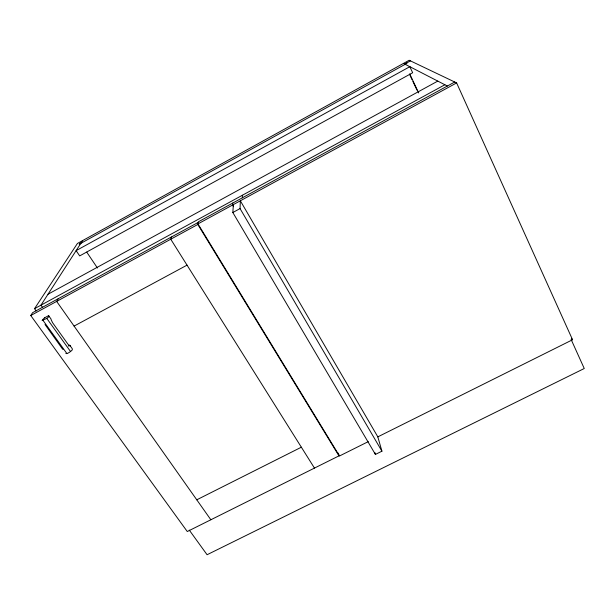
<?xml version="1.0" encoding="UTF-8"?>
<svg xmlns="http://www.w3.org/2000/svg" width="615" height="615" viewBox="0 0 615 615"><rect width="100%" height="100%" fill="white"/><g stroke="black" fill="none" stroke-linecap="round" stroke-linejoin="round"><path stroke-width="0.92" d="M242.341 197.83L242.41 195.239M381.923 451.195L240.058 208.585L240.342 200.798L377.833 436.873L381.923 451.195L375.411 454.424L232.831 212.513L233.369 204.595M232.739 203.065L232.601 205.018L233.569 206.671M198.253 222.369L32.61 312.681L30.75 315.518L187.275 531.529L338.973 455.869L197.807 224.475L198.407 221.784L454.723 82.018M171.431 236.99L170.755 239.22L314.465 468.092M58.294 298.675L56.657 301.404L210.86 519.767M65.82 353.371C66.412 354.555 71.002 351.565 72.247 349.92A19.349 4.589 -34 0 0 72.093 348.474L69.772 345.23L68.311 346.022M82.579 240.619L40.951 305.171L42.604 307.485M36.162 310.936L34.532 308.676L77.413 243.471L409.175 60.27L456.622 82.917L572.557 339.749L377.695 436.934M44.441 317.909L48.616 315.641A19.695 3.844 -33.3 0 1 48.631 316.917L46.786 318.409L42.104 320.461A19.611 3.905 -33 0 1 44.441 317.901M81.326 242.564L79.227 244.232L406.961 63.337L406.461 63.084M404.701 64.052L410.451 60.877M48.008 294.231L437.78 81.103M34.532 308.676L444.876 84.755M456.622 82.917L197.969 223.891L339.503 455.984L368.285 441.632M30.75 315.518L197.807 224.475M232.831 212.513L240.058 208.585M74.084 326.088L187.029 265.142M196.762 499.81L301.35 447.205M403.471 63.422L447.359 86.031M63.068 349.405L62.569 349.005M571.52 338.604L572.557 339.749M62.315 348.751L45.01 324.489M69.772 345.23L69.879 345.361A19.911 4.643 -33.9 0 1 70.118 346.168L68.05 344.3L52.559 322.667L51.076 319.562A20.203 4.021 -33.4 0 0 50.907 318.847L48.516 315.533M189.282 530.115L207.078 554.73L584.25 368.508L571.112 339.449M43.05 320.438L66.804 353.425M46.786 318.409L70.487 351.449M86.723 252.096L97.439 268.009M409.698 73.862L418.692 92.957M410.028 75.353L412.073 79.704M412.896 81.441L416.985 90.136M374.927 452.625L375.411 454.424M338.442 453.109L338.973 455.869M409.828 66.697L76.122 250.643L79.689 255.901L412.665 72.739L409.828 66.697"/></g></svg>
